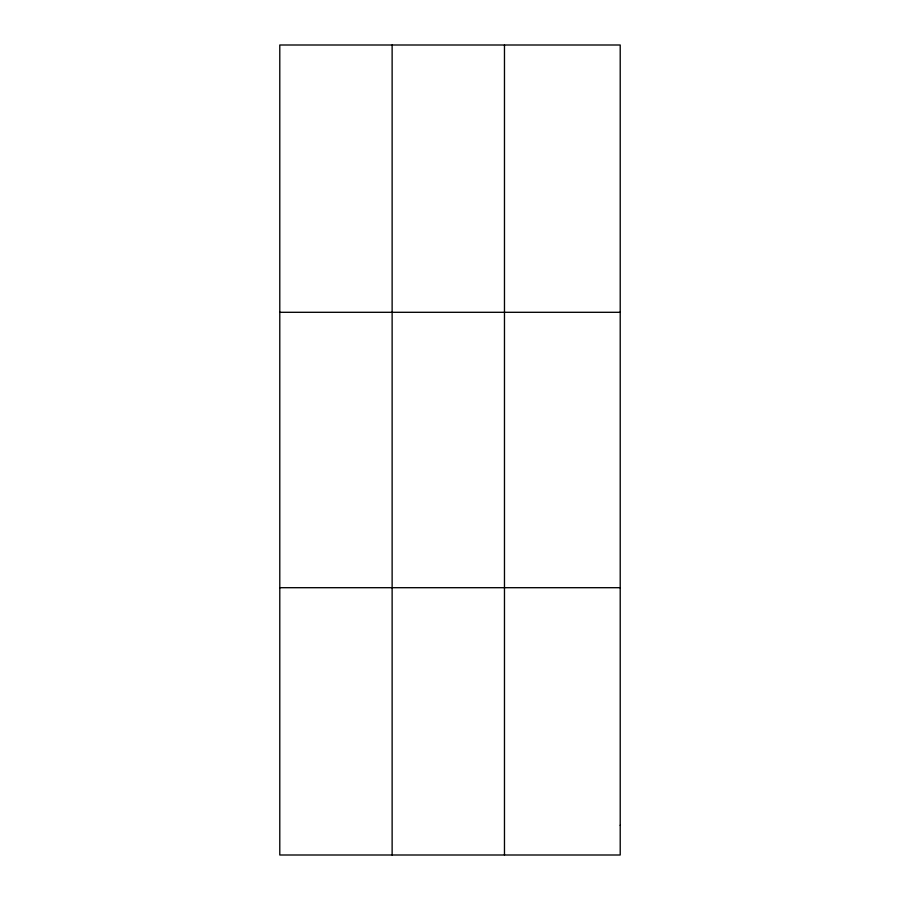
<?xml version="1.0" encoding="UTF-8"?>
<svg xmlns="http://www.w3.org/2000/svg" width="900" height="900" viewBox="0 0 900 900"><rect width="100%" height="100%" fill="white"/><g stroke="black" fill="none" stroke-linecap="round" stroke-linejoin="round"><path stroke-width="1.35" d="M392.13 45L392.13 855M504.473 45L504.473 855M279.787 312.3L620.212 312.3M279.787 587.7L620.212 587.7M620.212 825.3L620.212 855L279.787 855L279.787 45L620.212 45L620.212 825.3"/></g></svg>
